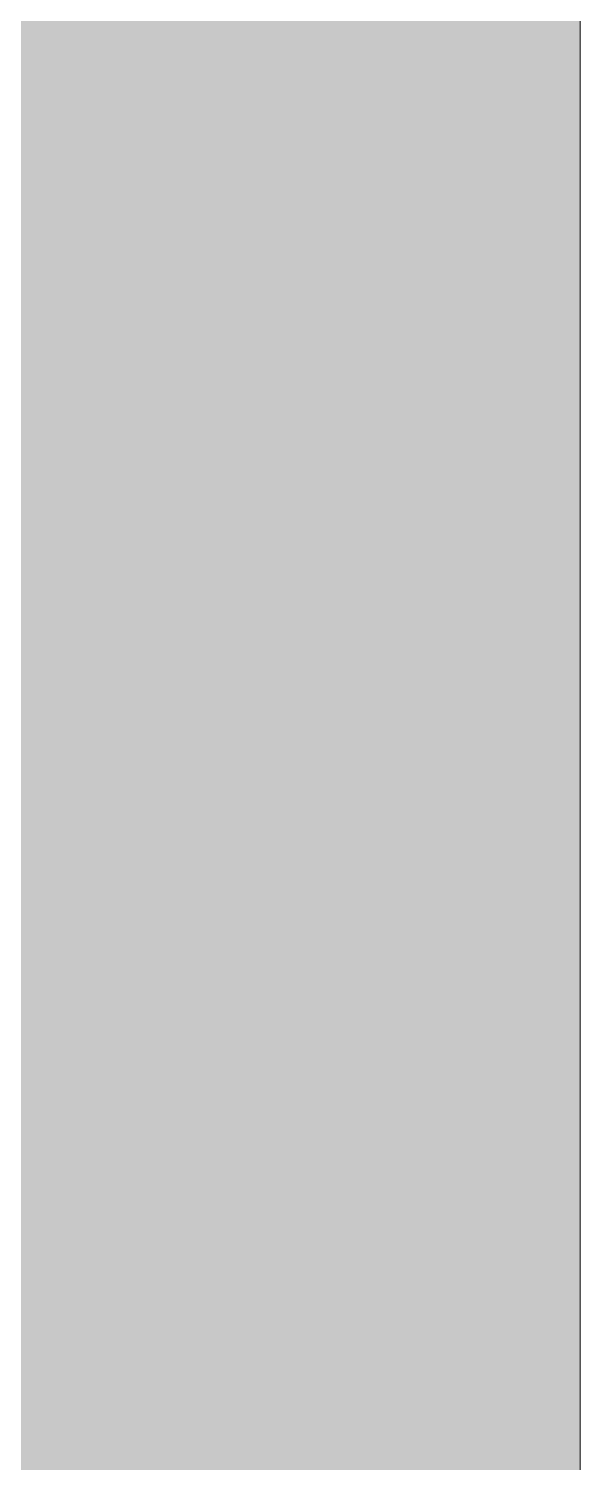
# Model space of a CAD drawing. Header units: inches. Extents: x 20139 to 37433, y -23296 to -20170.
# Drawn here: x 31427.474 to 31427.974, y -22641.631 to -22640.332 of the extents above; entities that cross this region are included whole.
import ezdxf

# ---------------------------------------------------------------- set-up
doc = ezdxf.new("R2010")
doc.units = ezdxf.units.IN
doc.header["$MEASUREMENT"] = 0
doc.layers.add('A-DOOR', color=31, linetype='Continuous', lineweight=9)
doc.layers.add('I-WALL', color=2, linetype='Continuous', lineweight=9)

# ---------------------------------------------------------------- blocks, each defined once
blk = doc.blocks.new('Door_Single_Storefront - one-827479-Level 1')
at = {"layer": 'A-DOOR'}
h = blk.add_hatch(color=256, dxfattribs=at)
h.paths.add_polyline_path([(-17.5938, 0.25), (17.5937, 0.25), (17.5937, 2), (-17.5938, 2), (-17.5938, 0.75)], flags=0)
h.paths.add_polyline_path([(-13.5938, 1.5), (13.5937, 1.5), (13.5937, 0.75), (-13.5938, 0.75)], flags=0)
blk.add_line((-13.5938, 1.5), (13.5937, 1.5), dxfattribs=at)
blk.add_arc((-17.5938, 0), 35.1875, 360, 90, dxfattribs=at)

msp = doc.modelspace()

# ---------------------------------------------------------------- hatches: boundary and pattern name
at = {"layer": 'I-WALL'}
h = msp.add_hatch(color=256, dxfattribs=at)
h.paths.add_polyline_path([(31431.47419, -22685.30281), (31431.97419, -22685.30281), (31431.97419, -22540.55281), (31426.97419, -22540.55281), (31426.97419, -22541.05281), (31427.47419, -22541.05281), (31427.47419, -22543.17781), (31431.47419, -22543.17781), (31431.47419, -22671.32781)], flags=0)
h.paths.add_polyline_path([(31427.47419, -22685.30281), (31427.47419, -22545.05281), (31426.97419, -22545.05281), (31426.97419, -22685.30281)], flags=0)

# ---------------------------------------------------------------- block references
at = {"layer": 'A-DOOR', "rotation": 89.99999999999999}
msp.add_blockref('Door_Single_Storefront - one-827479-Level 1', (31429.47419, -22633.02156), dxfattribs=at)

doc.saveas('drawing.dxf')
